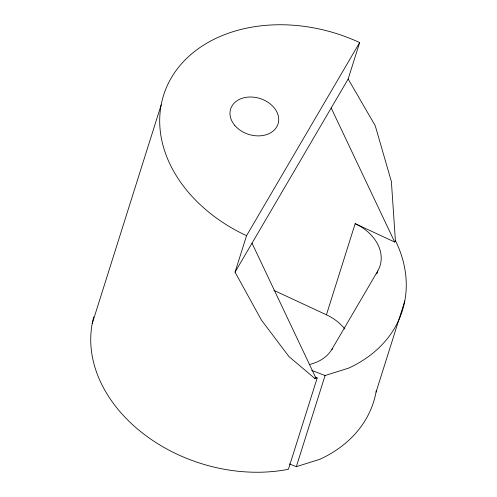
<?xml version="1.0" encoding="UTF-8"?>
<svg xmlns="http://www.w3.org/2000/svg" width="497" height="497" viewBox="0 0 497 497"><rect width="100%" height="100%" fill="white"/><g stroke="black" fill="none" stroke-linecap="round" stroke-linejoin="round"><path stroke-width="0.75" d="M92.206 323.64L161.171 104.904M93.74 316.974A146.255 110.713 17.5 0 0 141.968 432.638A146.255 110.713 17.5 0 0 287.328 469.503L288.453 469.149L317.185 378.006L314.825 378.453L288.943 356.585L261.422 320.062L235.056 272.151L246.549 235.69L359.648 42.568A146.255 110.713 17.5 0 0 171.316 77.818A146.255 110.713 17.5 0 0 246.549 235.69M235.056 272.151L348.155 79.023L359.648 42.568M344.862 329.026A43.879 33.212 17.5 0 0 326.43 314.8L355.162 223.656L394.699 242.051L395.407 240.84L391.394 181.585L375.229 125.679L348.155 79.023M332.033 349.739L332.499 348.273L377.732 271.02A43.879 33.212 17.5 0 0 355.162 223.656M289.285 463.949L296.336 466.677L325.069 375.533L348.72 368.103A146.255 110.713 17.5 0 0 396.034 241.803L395.407 240.84M376.807 273.959L377.732 271.02M376.061 392.096L404.794 300.958M314.825 378.453L315.533 377.235L252.022 243.182M296.336 466.677L319.987 459.247A146.255 110.713 17.5 0 0 376.328 390.605M311.681 370.358L325.069 375.533M273.853 290.341L326.43 314.8M315.533 377.235L317.185 378.006M331.188 107.992L394.699 242.051M332.499 348.273A46.047 34.858 17.5 0 1 309.115 364.587M234.814 125.449A24.862 18.824 17.5 0 0 276.742 126.865A24.862 18.824 17.5 0 0 251.463 97.021A24.862 18.824 17.5 0 0 234.814 125.449"/></g></svg>
